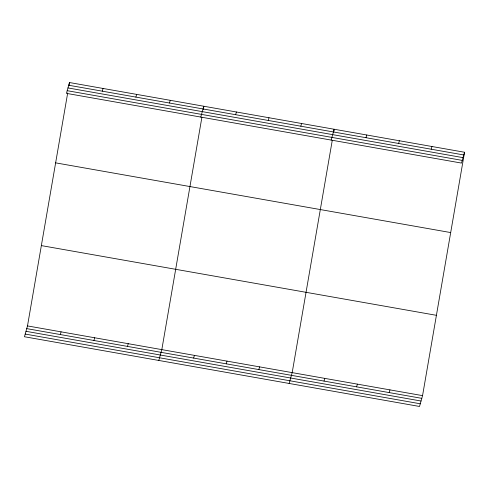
<?xml version="1.0" encoding="UTF-8"?>
<svg xmlns="http://www.w3.org/2000/svg" width="489" height="489" viewBox="0 0 489 489"><rect width="100%" height="100%" fill="white"/><g stroke="black" fill="none" stroke-linecap="round" stroke-linejoin="round"><path stroke-width="0.73" d="M464.55 152.256L461.506 163.082L66.443 93.368L69.487 82.537L464.55 152.256L422.557 395.632L419.513 406.463L24.45 336.744L27.494 325.918L67.696 92.953M68.973 85.514L69.487 82.537M201.884 117.397L161.816 349.623L158.772 360.448M203.296 109.218L203.809 106.241L200.765 117.073M332.257 140.404L292.184 372.624L289.14 383.455M333.669 132.226L334.183 129.249L331.139 140.074M102.305 91.174L103.069 88.466M60.312 334.555L61.076 331.842M135.887 97.103L136.651 94.389M93.894 340.478L94.652 337.771M169.469 103.026L170.233 100.318M127.47 346.408L128.234 343.694M235.643 114.707L236.401 111.993M193.644 358.082L194.408 355.375M268.235 120.453L268.993 117.745M226.236 363.834L227 361.12M300.827 126.205L301.585 123.497M258.828 369.586L259.592 366.872M366.01 137.709L366.774 135.001M324.018 381.09L324.775 378.376M398.602 143.46L399.366 140.753M356.609 386.842L357.367 384.128M431.194 149.212L431.958 146.504M389.201 392.594L389.959 389.88M68.729 85.251L463.786 154.964M67.977 87.928L463.034 157.641M67.201 90.691L462.258 160.404M55.63 162.855L450.693 232.568M41.351 245.6L436.414 315.319M27.494 325.918L422.557 395.632M26.73 328.626L421.793 398.346M25.978 331.31L421.041 401.023M25.202 334.066L420.265 403.78"/></g></svg>
